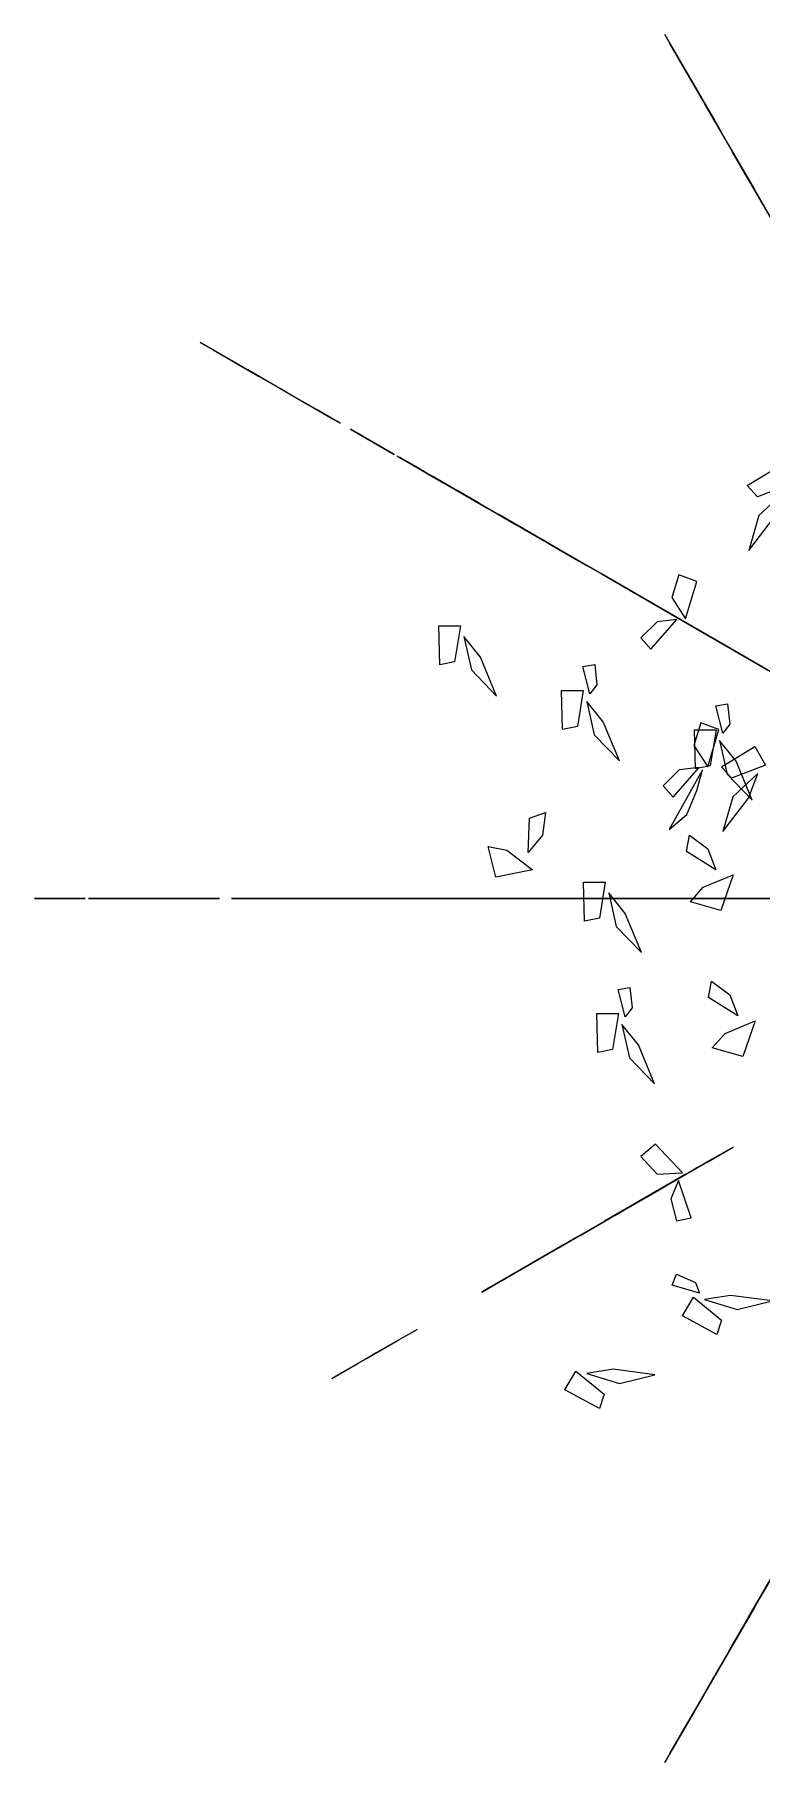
# Model space of a CAD drawing. Extents: x 188.32 to 193.74, y 72.17 to 77.49.
# Drawn here: x 188.322 to 190.171, y 72.806 to 77.205 of the extents above; entities that cross this region are included whole.
import ezdxf

# ---------------------------------------------------------------- set-up
doc = ezdxf.new("R2010")
doc.units = 0
doc.header["$MEASUREMENT"] = 0
doc.layers.add('3D_TREE_04_LEAVES', color=3, linetype='CONTINUOUS')

msp = doc.modelspace()

# ---------------------------------------------------------------- linework, layer by layer
at = {"layer": '3D_TREE_04_LEAVES'}
for points in [[(189.9997, 77.076, 3.4649), (189.947, 77.1672, 3.4338), (189.9254, 77.2046, 3.3302), (189.9815, 77.1074, 3.3544)], [(190.0195, 77.0416, 3.1282), (190.0169, 77.0461, 3.2215), (189.9815, 77.1074, 3.2836), (189.9383, 77.1822, 3.2905)], [(190.0238, 77.0341, 3.6428), (189.9737, 77.1209, 3.5789), (190.0092, 77.0595, 3.5858), (190.0135, 77.0521, 3.6048)], [(190.0299, 77.0236, 3.351), (190.0031, 77.07, 3.4718), (190.0031, 77.07, 3.3907), (190.01, 77.058, 3.3786)], [(190.023, 77.0356, 3.1179), (190.0143, 77.0506, 2.9763), (190.0446, 76.9982, 2.8623), (190.0679, 76.9578, 3.0039)], [(190.0515, 76.9863, 3.3838), (190.0731, 76.9489, 3.5254), (190.0282, 77.0266, 3.641), (190.0178, 77.0446, 3.5029)], [(190.1534, 76.8098, 3.5184), (190.1024, 76.898, 3.6462), (190.0282, 77.0266, 3.6497), (190.0886, 76.9219, 3.5426)], [(190.0497, 76.9893, 3.2405), (190.0307, 77.0222, 3.1179), (190.0566, 76.9773, 3.1593), (190.0558, 76.9788, 3.1748)], [(190.1378, 76.8367, 3.4252), (190.0972, 76.907, 3.3613), (190.1326, 76.8457, 3.3423), (190.1456, 76.8232, 3.3769)], [(190.2233, 76.6886, 3.2629), (190.2155, 76.7021, 3.3959), (190.2043, 76.7215, 3.4114), (190.1387, 76.8352, 3.4356)], [(188.7433, 76.4208, 3.0757), (188.7568, 76.413, 3.2087), (188.7762, 76.4018, 3.2242), (188.8899, 76.3361, 3.2484)], [(188.8644, 76.3508, 3.3313), (188.9527, 76.2999, 3.459), (189.0813, 76.2256, 3.4625), (188.9766, 76.286, 3.3554)], [(188.8914, 76.3353, 3.238), (188.9617, 76.2947, 3.1742), (188.9003, 76.3301, 3.1552), (188.8779, 76.343, 3.1897)], [(189.0409, 76.2489, 3.1966), (189.0035, 76.2705, 3.3382), (189.0813, 76.2256, 3.4539), (189.0992, 76.2152, 3.3157)], [(189.2371, 76.1357, 2.972), (189.1902, 76.1627, 2.9195), (189.1257, 76.2, 2.9754), (189.1784, 76.1695, 2.9873)], [(189.2444, 76.1314, 2.9856), (189.3001, 76.0993, 3.1058), (189.3104, 76.0933, 3.0313), (189.2943, 76.1027, 3.0042)], [(189.2473, 76.1297, 2.972), (189.3661, 76.0612, 2.9974), (189.4526, 76.0112, 2.9111), (189.3983, 76.0426, 2.8552)], [(189.3287, 76.0828, 3.5874), (189.3436, 76.0741, 3.4458), (189.2913, 76.1044, 3.3319), (189.2509, 76.1277, 3.4734)], [(189.2823, 76.1096, 3.71), (189.3152, 76.0906, 3.5874), (189.2703, 76.1165, 3.6288), (189.2718, 76.1156, 3.6444)], [(190.1352, 76.0564, 3.2343), (190.2202, 76.1084, 3.3505), (190.2473, 76.0606, 3.5146), (190.1609, 76.0276, 3.3574)], [(189.3167, 76.0897, 3.8205), (189.3631, 76.0629, 3.9414), (189.3631, 76.0629, 3.8602), (189.3511, 76.0698, 3.8481)], [(189.3347, 76.0793, 3.5978), (189.3391, 76.0767, 3.691), (189.4005, 76.0413, 3.7532), (189.4752, 75.9982, 3.7601)], [(189.3691, 76.0595, 3.9344), (189.4603, 76.0068, 3.9034), (189.4977, 75.9852, 3.7998), (189.4005, 76.0413, 3.8239)], [(190.2282, 76.0391, 3.5077), (190.1643, 75.98, 3.4599), (190.1388, 75.8914, 3.5693), (190.2041, 75.9765, 3.5693)], [(189.5591, 75.9498, 4.3558), (189.574, 75.9411, 4.2142), (189.5217, 75.9714, 4.1002), (189.4813, 75.9947, 4.2418)], [(189.5127, 75.9765, 4.4784), (189.5456, 75.9575, 4.3558), (189.5007, 75.9834, 4.3972), (189.5022, 75.9826, 4.4128)], [(189.6039, 75.9239, 2.9306), (189.6259, 75.9112, 2.7935), (189.5511, 75.9544, 2.6936), (189.5027, 75.9823, 2.7562)], [(189.5471, 75.9567, 4.5889), (189.5935, 75.9299, 4.7097), (189.5935, 75.9299, 4.6286), (189.5815, 75.9368, 4.6165)], [(189.6039, 75.9239, 2.9424), (189.5584, 75.9501, 2.9966), (189.6068, 75.9222, 3.0711), (189.6171, 75.9163, 3.0102)], [(189.5651, 75.9463, 4.3661), (189.5695, 75.9437, 4.4594), (189.6309, 75.9083, 4.5215), (189.7056, 75.8651, 4.5284)], [(189.5994, 75.9265, 4.7028), (189.6907, 75.8738, 4.6718), (189.7281, 75.8522, 4.5682), (189.6309, 75.9083, 4.5923)], [(189.6156, 75.9171, 2.934), (189.7197, 75.857, 2.8697), (189.6552, 75.8943, 2.8578), (189.6317, 75.9078, 2.8764)], [(189.8344, 75.7908, 2.8046), (189.7875, 75.8179, 2.7521), (189.723, 75.8551, 2.8079), (189.7758, 75.8247, 2.8198)], [(189.8771, 75.7662, 4.7846), (189.8302, 75.7932, 4.7321), (189.7657, 75.8305, 4.788), (189.8184, 75.8, 4.7999)], [(189.9783, 75.7169, 3.5009), (190.0065, 75.8125, 3.3847), (189.961, 75.8294, 3.2343), (189.9429, 75.7711, 3.3027)], [(189.8417, 75.7866, 2.8181), (189.8974, 75.7544, 2.9383), (189.9077, 75.7485, 2.8638), (189.8916, 75.7578, 2.8367)], [(189.8447, 75.7849, 2.8046), (189.9634, 75.7163, 2.83), (190.0499, 75.6664, 2.7436), (189.9957, 75.6977, 2.6877)], [(189.8844, 75.7619, 4.7982), (189.9401, 75.7298, 4.9184), (189.9504, 75.7238, 4.8439), (189.9342, 75.7332, 4.8168)], [(189.8873, 75.7602, 4.7846), (190.0061, 75.6917, 4.81), (190.0926, 75.6417, 4.7237), (190.0383, 75.6731, 4.6678)], [(189.9562, 75.7158, 3.4462), (189.906, 75.7092, 3.33), (189.8645, 75.669, 3.3027), (189.8902, 75.6402, 3.4257)], [(189.3527, 75.5999, 3.2549), (189.3502, 75.6996, 3.371), (189.4052, 75.6991, 3.5351), (189.3905, 75.6079, 3.3779)], [(189.4142, 75.6719, 3.5282), (189.4334, 75.5869, 3.4804), (189.4974, 75.5205, 3.5898), (189.4563, 75.6196, 3.5898)], [(190.1469, 75.6104, 5.6914), (190.1689, 75.5977, 5.5543), (190.0941, 75.6409, 5.4544), (190.0457, 75.6688, 5.517)], [(190.1469, 75.6104, 5.7032), (190.1014, 75.6366, 5.7574), (190.1498, 75.6087, 5.8319), (190.1601, 75.6028, 5.7709)], [(190.1879, 75.5867, 5.5103), (190.1029, 75.6358, 5.385), (190.1791, 75.5918, 5.4188), (190.1835, 75.5892, 5.4425)], [(189.7348, 75.5259, 4.3074), (189.7171, 75.596, 4.3416), (189.7471, 75.6007, 4.4373), (189.7527, 75.5488, 4.3895)], [(190.1586, 75.6036, 5.6948), (190.2627, 75.5435, 5.6304), (190.1982, 75.5808, 5.6186), (190.1747, 75.5943, 5.6372)], [(189.6651, 75.4351, 3.9862), (189.6626, 75.5347, 4.1024), (189.7176, 75.5343, 4.2664), (189.7029, 75.443, 4.1092)], [(189.7266, 75.507, 4.2596), (189.7458, 75.4221, 4.2117), (189.8098, 75.3557, 4.3211), (189.7688, 75.4548, 4.3211)], [(190.0728, 75.4259, 5.196), (190.0552, 75.496, 5.2302), (190.0852, 75.5007, 5.3258), (190.0907, 75.4488, 5.278)], [(190.0346, 75.34, 4.3895), (190.0628, 75.4357, 4.2733), (190.0173, 75.4525, 4.1229), (189.9991, 75.3943, 4.1912)], [(190.0032, 75.3351, 4.8747), (190.0007, 75.4347, 4.9909), (190.0557, 75.4342, 5.155), (190.041, 75.343, 4.9978)], [(190.0647, 75.407, 5.1481), (190.0839, 75.322, 5.1003), (190.1479, 75.2556, 5.2097), (190.1068, 75.3548, 5.2097)], [(190.0694, 75.3404, 4.4783), (190.1544, 75.3924, 4.5945), (190.1815, 75.3445, 4.7585), (190.0951, 75.3116, 4.6013)], [(190.0125, 75.339, 4.3348), (189.9623, 75.3324, 4.2186), (189.9208, 75.2921, 4.1912), (189.9465, 75.2634, 4.3143)], [(190.0209, 75.3325, 4.3689), (189.9364, 75.1809, 4.451), (189.9813, 75.2186, 4.492), (190.0071, 75.28, 4.4373)], [(190.1624, 75.3231, 4.7517), (190.0985, 75.264, 4.7039), (190.073, 75.1753, 4.8132), (190.1383, 75.2605, 4.8132)], [(189.5779, 75.1224, 3.6444), (189.5813, 75.2099, 3.4804), (189.6215, 75.2242, 3.5556), (189.6144, 75.1665, 3.6513)], [(189.5889, 75.0778, 3.7606), (189.4952, 75.0596, 3.5556), (189.4755, 75.1378, 3.3505), (189.5237, 75.1279, 3.4941)], [(190.055, 75.0778, 4.7107), (189.9809, 75.1245, 4.5467), (189.9886, 75.1664, 4.6218), (190.035, 75.1314, 4.7175)], [(190.0991, 75.065, 4.8269), (190.068, 74.9747, 4.6218), (189.9904, 74.9968, 4.4168), (190.0231, 75.0336, 4.5603)], [(188.4503, 75.0051, 3.0775), (188.3962, 75.0051, 3.025), (188.3217, 75.0051, 3.0809), (188.3826, 75.0051, 3.0927)], [(188.4588, 75.0051, 3.0911), (188.5231, 75.0051, 3.2113), (188.535, 75.0051, 3.1368), (188.5164, 75.0051, 3.1097)], [(188.4622, 75.0051, 3.0775), (188.5993, 75.0051, 3.1029), (188.6992, 75.0051, 3.0166), (188.6365, 75.0051, 2.9607)], [(188.6332, 75.0051, 3.1351), (188.6721, 75.0051, 3.2553), (188.7923, 75.0051, 3.2875), (188.7381, 75.0051, 3.1859)], [(188.6433, 75.0051, 3.1249), (188.7686, 75.0051, 3.0267), (188.7347, 75.0051, 3.1148), (188.711, 75.0051, 3.1198)], [(188.8229, 75.0051, 3.7915), (188.8385, 75.0051, 3.9245), (188.8609, 75.0051, 3.94), (188.9922, 75.0051, 3.9642)], [(188.9628, 75.0051, 4.0471), (189.0647, 75.0051, 4.1748), (189.2132, 75.0051, 4.1783), (189.0924, 75.0051, 4.0713)], [(188.9939, 75.0051, 3.9538), (189.0751, 75.0051, 3.89), (189.0043, 75.0051, 3.871), (188.9784, 75.0051, 3.9055)], [(189.1841, 75.0051, 2.9049), (189.1299, 75.0051, 2.8524), (189.0555, 75.0051, 2.9083), (189.1164, 75.0051, 2.9201)], [(189.1666, 75.0051, 3.9124), (189.1234, 75.0051, 4.054), (189.2132, 75.0051, 4.1697), (189.234, 75.0051, 4.0315)], [(189.2236, 75.0051, 3.6465), (189.2409, 75.0051, 3.5049), (189.1804, 75.0051, 3.391), (189.1338, 75.0051, 3.5325)], [(189.1701, 75.0051, 3.7691), (189.2081, 75.0051, 3.6465), (189.1563, 75.0051, 3.6879), (189.158, 75.0051, 3.7035)], [(189.1926, 75.0051, 2.9184), (189.2569, 75.0051, 3.0387), (189.2688, 75.0051, 2.9642), (189.2501, 75.0051, 2.9371)], [(189.196, 75.0051, 2.9049), (189.3331, 75.0051, 2.9303), (189.4329, 75.0051, 2.8439), (189.3703, 75.0051, 2.7881)], [(189.2098, 75.0051, 3.8796), (189.2633, 75.0051, 4.0005), (189.2633, 75.0051, 3.9193), (189.2495, 75.0051, 3.9072)], [(189.2219, 75.0051, 4.1714), (189.322, 75.0051, 4.1075), (189.2512, 75.0051, 4.1144), (189.2426, 75.0051, 4.1334)], [(189.3403, 75.0051, 4.509), (189.3657, 75.0051, 4.3719), (189.2794, 75.0051, 4.272), (189.2235, 75.0051, 4.3346)], [(189.2305, 75.0051, 3.6569), (189.2357, 75.0051, 3.7501), (189.3065, 75.0051, 3.8123), (189.3928, 75.0051, 3.8192)], [(189.2702, 75.0051, 3.9936), (189.3756, 75.0051, 3.9625), (189.4188, 75.0051, 3.8589), (189.3065, 75.0051, 3.8831)], [(189.3403, 75.0051, 4.5208), (189.2879, 75.0051, 4.575), (189.3437, 75.0051, 4.6495), (189.3556, 75.0051, 4.5886)], [(189.3878, 75.0051, 4.3279), (189.2896, 75.0051, 4.2026), (189.3776, 75.0051, 4.2365), (189.3827, 75.0051, 4.2602)], [(189.3539, 75.0051, 4.5124), (189.4741, 75.0051, 4.4481), (189.3996, 75.0051, 4.4362), (189.3725, 75.0051, 4.4548)], [(189.3669, 75.0051, 2.9625), (189.4059, 75.0051, 3.0827), (189.5261, 75.0051, 3.1148), (189.4719, 75.0051, 3.0133)], [(189.3771, 75.0051, 2.9523), (189.5024, 75.0051, 2.8541), (189.4685, 75.0051, 2.9421), (189.4448, 75.0051, 2.9472)], [(189.3979, 75.0051, 4.338), (189.5181, 75.0051, 4.2991), (189.5503, 75.0051, 4.1789), (189.4487, 75.0051, 4.2331)], [(189.6209, 75.0051, 5.1995), (189.6463, 75.0051, 5.0623), (189.56, 75.0051, 4.9625), (189.5041, 75.0051, 5.0251)], [(189.6317, 75.0051, 3.0094), (189.6571, 75.0051, 2.8723), (189.5707, 75.0051, 2.7724), (189.5149, 75.0051, 2.835)], [(189.6209, 75.0051, 5.2113), (189.5684, 75.0051, 5.2655), (189.6243, 75.0051, 5.34), (189.6362, 75.0051, 5.279)], [(189.6683, 75.0051, 5.0183), (189.5701, 75.0051, 4.8931), (189.6582, 75.0051, 4.9269), (189.6632, 75.0051, 4.9506)], [(189.6317, 75.0051, 3.0212), (189.5792, 75.0051, 3.0754), (189.6351, 75.0051, 3.1499), (189.6469, 75.0051, 3.089)], [(189.6791, 75.0051, 2.8283), (189.5809, 75.0051, 2.703), (189.669, 75.0051, 2.7369), (189.674, 75.0051, 2.7606)], [(189.6345, 75.0051, 5.2028), (189.7547, 75.0051, 5.1385), (189.6802, 75.0051, 5.1267), (189.6531, 75.0051, 5.1453)], [(189.6452, 75.0051, 3.0128), (189.7655, 75.0051, 2.9485), (189.691, 75.0051, 2.9366), (189.6639, 75.0051, 2.9552)], [(189.7992, 75.0051, 5.2999), (189.745, 75.0051, 5.2474), (189.6705, 75.0051, 5.3033), (189.7315, 75.0051, 5.3152)], [(189.6785, 75.0051, 5.0285), (189.7987, 75.0051, 4.9896), (189.8309, 75.0051, 4.8694), (189.7293, 75.0051, 4.9235)], [(189.6893, 75.0051, 2.8384), (189.8095, 75.0051, 2.7995), (189.8417, 75.0051, 2.6793), (189.7401, 75.0051, 2.7335)], [(189.7212, 74.9472, 3.5488), (189.7187, 75.0469, 3.6649), (189.7736, 75.0464, 3.829), (189.759, 74.9551, 3.6718)], [(189.7826, 75.0192, 3.8222), (189.8019, 74.9342, 3.7743), (189.8659, 74.8678, 3.8837), (189.8248, 74.9669, 3.8837)], [(189.8077, 75.0051, 5.3135), (189.872, 75.0051, 5.4337), (189.8838, 75.0051, 5.3592), (189.8652, 75.0051, 5.3321)], [(189.811, 75.0051, 5.2999), (189.9482, 75.0051, 5.3253), (190.048, 75.0051, 5.239), (189.9854, 75.0051, 5.1831)], [(189.977, 75.0051, 5.8468), (190.0024, 75.0051, 5.7097), (189.9161, 75.0051, 5.6098), (189.8602, 75.0051, 5.6724)], [(189.977, 75.0051, 5.8586), (189.9245, 75.0051, 5.9128), (189.9804, 75.0051, 5.9873), (189.9922, 75.0051, 5.9263)], [(190.0244, 75.0051, 5.6656), (189.9262, 75.0051, 5.5404), (190.0143, 75.0051, 5.5742), (190.0193, 75.0051, 5.5979)], [(189.982, 75.0051, 5.3575), (190.0209, 75.0051, 5.4777), (190.1411, 75.0051, 5.5099), (190.087, 75.0051, 5.4083)], [(189.9884, 75.0051, 2.4106), (190.0039, 75.0051, 2.5436), (190.0263, 75.0051, 2.5591), (190.1576, 75.0051, 2.5833)], [(189.9906, 75.0051, 5.8502), (190.1108, 75.0051, 5.7858), (190.0363, 75.0051, 5.774), (190.0092, 75.0051, 5.7926)], [(189.9922, 75.0051, 5.3473), (190.1174, 75.0051, 5.2491), (190.0836, 75.0051, 5.3372), (190.0599, 75.0051, 5.3423)], [(189.9991, 75.0051, 6.1003), (190.0147, 75.0051, 6.2332), (190.0371, 75.0051, 6.2488), (190.1684, 75.0051, 6.2729)], [(190.0346, 75.0051, 5.6758), (190.1548, 75.0051, 5.6369), (190.187, 75.0051, 5.5167), (190.0854, 75.0051, 5.5708)], [(190.1282, 75.0051, 2.6662), (190.2301, 75.0051, 2.7939), (190.3787, 75.0051, 2.7974), (190.2578, 75.0051, 2.6903)], [(190.139, 75.0051, 6.3558), (190.2409, 75.0051, 6.4836), (190.3894, 75.0051, 6.487), (190.2686, 75.0051, 6.38)], [(190.1593, 75.0051, 2.5729), (190.2405, 75.0051, 2.509), (190.1697, 75.0051, 2.49), (190.1438, 75.0051, 2.5246)], [(190.1701, 75.0051, 6.2626), (190.2513, 75.0051, 6.1987), (190.1805, 75.0051, 6.1797), (190.1546, 75.0051, 6.2142)], [(190.1109, 74.706, 4.4168), (190.0368, 74.7527, 4.2528), (190.0445, 74.7946, 4.3279), (190.0909, 74.7597, 4.4236)], [(189.8244, 74.7035, 3.5556), (189.8068, 74.7736, 3.5898), (189.8368, 74.7783, 3.6855), (189.8423, 74.7264, 3.6376)], [(189.7548, 74.6127, 3.2343), (189.7523, 74.7123, 3.3505), (189.8072, 74.7119, 3.5146), (189.7926, 74.6206, 3.3574)], [(189.8163, 74.6846, 3.5077), (189.8355, 74.5996, 3.4599), (189.8995, 74.5332, 3.5693), (189.8584, 74.6324, 3.5693)], [(190.1549, 74.6933, 4.533), (190.1239, 74.603, 4.3279), (190.0463, 74.625, 4.1229), (190.079, 74.6618, 4.2664)], [(189.9704, 74.307, 3.5009), (189.9017, 74.3793, 3.3847), (189.8643, 74.3483, 3.2343), (189.9057, 74.3035, 3.3027)], [(189.9877, 74.3079, 4.3709), (190.0346, 74.335, 4.3184), (190.0991, 74.3722, 4.3743), (190.0463, 74.3417, 4.3861)], [(189.9774, 74.302, 4.3709), (189.8587, 74.2334, 4.3963), (189.7722, 74.1835, 4.3099), (189.8264, 74.2148, 4.2541)], [(190.0207, 74.3269, 4.8883), (190.0072, 74.3192, 5.0213), (189.9878, 74.3079, 5.0368), (189.8741, 74.2423, 5.061)], [(189.9804, 74.3037, 4.3844), (189.9247, 74.2715, 4.5046), (189.9144, 74.2656, 4.4301), (189.9305, 74.2749, 4.4031)], [(189.8996, 74.257, 5.1439), (189.8113, 74.206, 5.2716), (189.6827, 74.1318, 5.2751), (189.7874, 74.1922, 5.168)], [(189.8257, 74.2144, 4.0339), (189.8037, 74.2017, 3.8968), (189.8785, 74.2448, 3.7969), (189.9269, 74.2728, 3.8596)], [(189.8342, 74.2193, 5.5017), (189.8123, 74.2066, 5.3646), (189.887, 74.2498, 5.2647), (189.9354, 74.2777, 5.3274)], [(189.9603, 74.2874, 3.4462), (189.9408, 74.2406, 3.33), (189.9549, 74.1845, 3.3027), (189.9927, 74.1924, 3.4257)], [(189.8225, 74.2125, 5.5051), (189.7184, 74.1524, 5.4408), (189.7829, 74.1897, 5.4289), (189.8064, 74.2032, 5.4476)], [(189.8726, 74.2415, 5.0506), (189.8023, 74.2009, 4.9868), (189.8637, 74.2363, 4.9678), (189.8861, 74.2492, 5.0023)], [(189.8257, 74.2144, 4.0458), (189.8712, 74.2406, 4.0999), (189.8228, 74.2127, 4.1744), (189.8125, 74.2067, 4.1135)], [(189.8342, 74.2193, 5.5136), (189.8797, 74.2455, 5.5677), (189.8313, 74.2176, 5.6422), (189.821, 74.2117, 5.5813)], [(189.7231, 74.1551, 5.0092), (189.7605, 74.1767, 5.1508), (189.6827, 74.1318, 5.2665), (189.6647, 74.1214, 5.1283)], [(189.8159, 74.2087, 3.6372), (189.8024, 74.2009, 3.7702), (189.783, 74.1897, 3.7857), (189.6693, 74.1241, 3.8099)], [(189.6913, 74.1368, 2.9274), (189.6764, 74.1281, 2.7858), (189.7287, 74.1584, 2.6718), (189.7691, 74.1817, 2.8134)], [(189.7377, 74.1635, 3.05), (189.7048, 74.1445, 2.9274), (189.7496, 74.1704, 2.9688), (189.7481, 74.1696, 2.9844)], [(189.814, 74.2076, 4.0373), (189.7099, 74.1475, 3.973), (189.7744, 74.1847, 3.9611), (189.7979, 74.1983, 3.9797)], [(189.6948, 74.1388, 3.8928), (189.6065, 74.0878, 4.0206), (189.4779, 74.0135, 4.024), (189.5826, 74.074, 3.917)], [(189.6853, 74.1333, 2.9377), (189.6808, 74.1307, 3.031), (189.6195, 74.0953, 3.0931), (189.5447, 74.0521, 3.1)], [(189.6678, 74.1232, 3.7995), (189.5975, 74.0826, 3.7357), (189.6589, 74.118, 3.7167), (189.6813, 74.131, 3.7512)], [(189.7033, 74.1437, 3.1605), (189.6569, 74.1169, 3.2813), (189.6569, 74.1169, 3.2002), (189.6689, 74.1238, 3.1881)], [(189.6509, 74.1135, 3.2744), (189.5597, 74.0608, 3.2433), (189.5223, 74.0392, 3.1397), (189.6195, 74.0953, 3.1639)], [(189.5183, 74.0369, 3.7581), (189.5557, 74.0585, 3.8997), (189.4779, 74.0135, 4.0154), (189.4599, 74.0032, 3.8772)], [(190.014, 74.0006, 4.3074), (189.9444, 74.0204, 4.3416), (189.9554, 74.0487, 4.4373), (190.0031, 74.0276, 4.3895)], [(190.0263, 73.9841, 4.2596), (190.1094, 73.9583, 4.2117), (190.199, 73.9805, 4.3211), (190.0926, 73.9945, 4.3211)], [(190.0578, 73.8949, 3.9862), (189.9703, 73.9426, 4.1024), (189.9982, 73.99, 4.2664), (190.0699, 73.9316, 4.1092)], [(189.1943, 73.8498, 3.2261), (189.1723, 73.8371, 3.089), (189.247, 73.8803, 2.9891), (189.2954, 73.9082, 3.0518)], [(189.1943, 73.8498, 3.238), (189.2397, 73.876, 3.2921), (189.1913, 73.8481, 3.3666), (189.1811, 73.8422, 3.3057)], [(189.1825, 73.843, 3.2295), (189.0784, 73.7829, 3.1652), (189.1429, 73.8202, 3.1533), (189.1664, 73.8337, 3.172)], [(189.7588, 73.7068, 3.2549), (189.6713, 73.7544, 3.371), (189.6992, 73.8018, 3.5351), (189.7709, 73.7435, 3.3779)], [(189.7273, 73.796, 3.5282), (189.8105, 73.7701, 3.4804), (189.9, 73.7924, 3.5898), (189.7936, 73.8064, 3.5898)], [(190.2233, 73.3215, 3.2629), (190.2155, 73.3081, 3.3959), (190.2043, 73.2886, 3.4114), (190.1387, 73.175, 3.4356)], [(190.1534, 73.2004, 3.5184), (190.1024, 73.1122, 3.6462), (190.0282, 72.9835, 3.6497), (190.0886, 73.0882, 3.5426)], [(190.1378, 73.1735, 3.4252), (190.0972, 73.1032, 3.3613), (190.1326, 73.1645, 3.3423), (190.1456, 73.1869, 3.3769)], [(190.023, 72.9746, 3.1179), (190.0143, 72.9596, 2.9763), (190.0446, 73.012, 2.8623), (190.0679, 73.0523, 3.0039)], [(190.0515, 73.0239, 3.3838), (190.0731, 73.0613, 3.5254), (190.0282, 72.9835, 3.641), (190.0178, 72.9656, 3.5029)], [(190.0497, 73.0209, 3.2405), (190.0307, 72.988, 3.1179), (190.0566, 73.0329, 3.1593), (190.0558, 73.0314, 3.1748)], [(190.0299, 72.9865, 3.351), (190.0031, 72.9402, 3.4718), (190.0031, 72.9402, 3.3907), (190.01, 72.9521, 3.3786)], [(190.0195, 72.9686, 3.1282), (190.0169, 72.9641, 3.2215), (189.9815, 72.9028, 3.2836), (189.9383, 72.828, 3.2905)], [(190.0238, 72.9761, 3.6428), (189.9737, 72.8893, 3.5789), (190.0092, 72.9506, 3.5858), (190.0135, 72.9581, 3.6048)], [(189.9997, 72.9342, 3.4649), (189.947, 72.843, 3.4338), (189.9254, 72.8056, 3.3302), (189.9815, 72.9028, 3.3544)]]:
    msp.add_3dface(points, dxfattribs=at)

doc.saveas('drawing.dxf')
